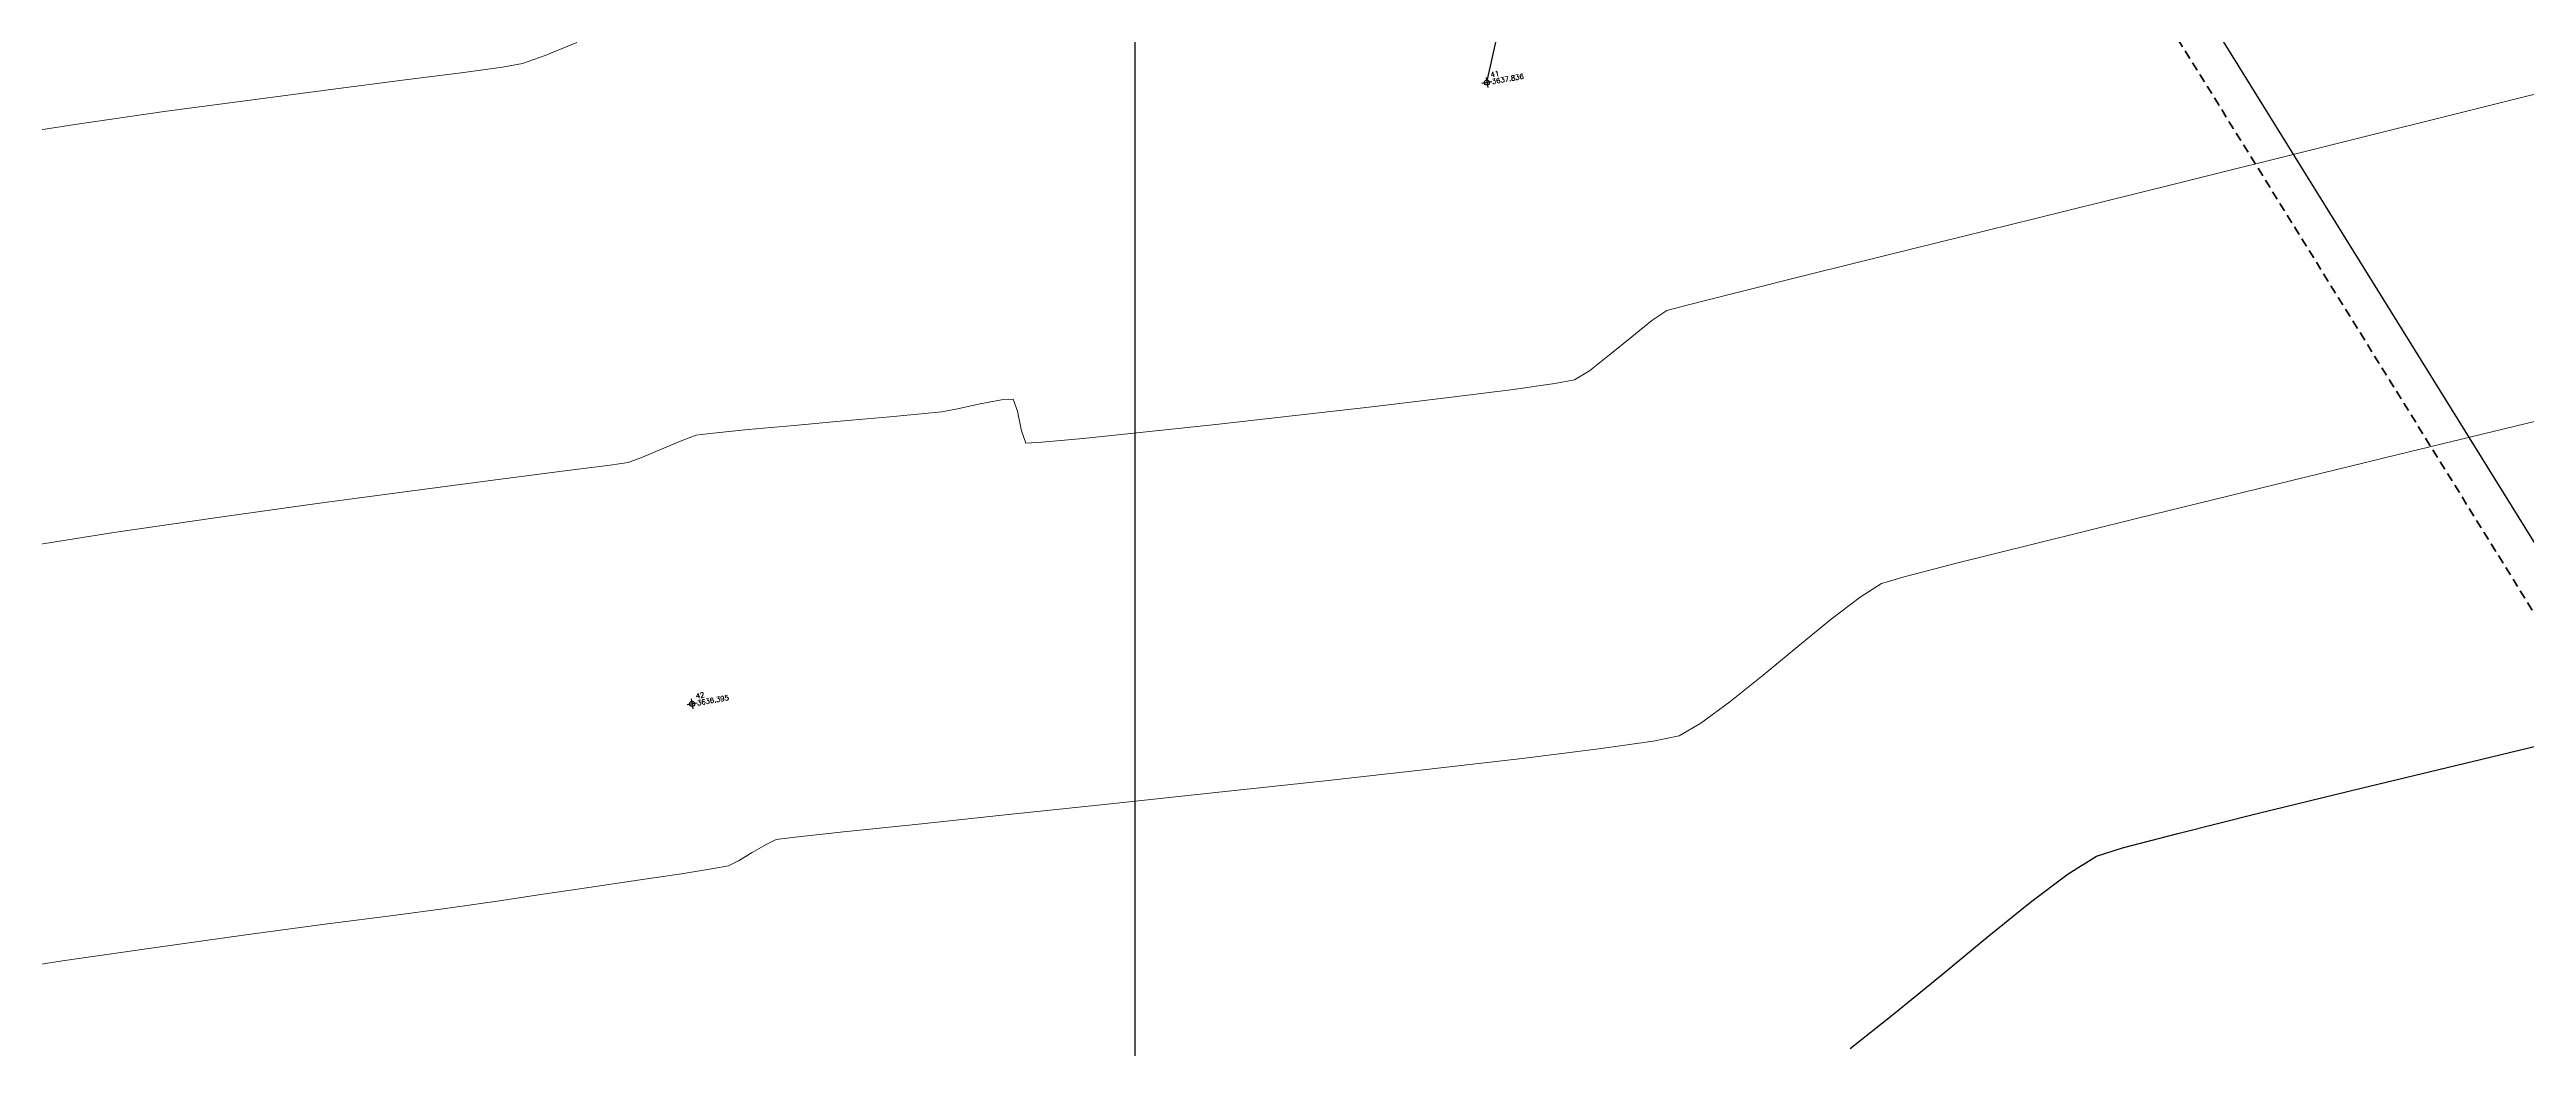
# Model space of a CAD drawing. Header units: millimetres. Extents: x 736950 to 740938, y 8500595 to 8502163.
# Drawn here: x 737678.38 to 737727.71, y 8501200.73 to 8501220.61 of the extents above; entities that cross this region are included whole.
import ezdxf

# ---------------------------------------------------------------- set-up
doc = ezdxf.new("R2010")
doc.units = ezdxf.units.MM
doc.linetypes.add('DASHED', pattern=[0.75, 0.5, -0.25])
doc.layers.add('carretera', color=40, linetype='Continuous')
doc.layers.add('Cuadricula Coordenadas', color=5, linetype='Continuous')
for name, color, linetype, lineweight in [('CONT-MJR', 80, 'Continuous', 30), ('CONT-MNR', 96, 'Continuous', 15), ('COTAS', 40, 'Continuous', 5), ('PERIMETRO', 7, 'Continuous', 35)]:
    doc.layers.add(name, color=color, linetype=linetype, lineweight=lineweight)
doc.styles.add('5mm', font='arial.ttf', dxfattribs={"height": 3})
doc.styles.add('COTAS', font='arial.ttf')
doc.dimstyles.new('Copy of GenDist', dxfattribs={"dimtxt": 2, "dimasz": 2, "dimexe": 0.18, "dimexo": 0.0625, "dimgap": 1, "dimtad": 2, "dimdec": 3, "dimzin": 1, "dimdsep": 46, "dimtxsty": 'COTAS', "dimcen": 0.09, "dimadec": 3, "dimazin": 0, "dimtfac": 1, "dimtdec": 3, "dimtofl": 0, "dimtmove": 0, "dimatfit": 3, "dimfxl": 1, "dimtolj": 1, "dimtzin": 0, "dimarcsym": 0})

# ---------------------------------------------------------------- blocks, each defined once
blk = doc.blocks.new('*D150')
at = {"layer": 'COTAS', "color": 0, "lineweight": -2, "transparency": 16777216}
for p, q in [((737683.2540695663, 8501281.362516567), (737683.9830056843, 8501281.815045748)), ((737684.8849491067, 8501280.020916972), (737744.1766791097, 8501184.513521349)), ((737744.6555406898, 8501182.456740092), (737745.3844768079, 8501182.909269273))]:
    blk.add_line(p, q, dxfattribs=at)
at = {"layer": 'COTAS', "color": 0, "transparency": 16777216}
for points in [[(737685.1681475108, 8501280.196728732), (737684.6017507026, 8501279.845105212), (737683.8300785464, 8501281.720107397)], [(737744.4598775138, 8501184.68933311), (737743.8934807056, 8501184.337709589), (737745.23154967, 8501182.814330924)]]:
    blk.add_solid(points, dxfattribs=at)
at = {"layer": 'Defpoints', "color": 0, "transparency": 16777216}
for p in [(737683.200969866, 8501281.32955186), (737744.6024409896, 8501182.423775388), (737745.23154967, 8501182.814330924)]:
    blk.add_point(p, dxfattribs=at)
at = {"layer": 'COTAS', "color": 0, "transparency": 16777216, "insert": (737716.247970053, 8501233.333242854), "char_height": 2, "attachment_point": 5, "rotation": 301.8323302588892, "style": 'COTAS'}
blk.add_mtext('\\A1;116.415', dxfattribs=at)

msp = doc.modelspace()

# ---------------------------------------------------------------- linework, layer by layer
at = {"linetype": 'Continuous', "extrusion": (-0.172787269436437, 0.9849591664230046, 0)}
for points, elevation in [([(-2195513.960162655, 0), (-2195513.760162654, 0)], 8245888.140062787), ([(-2195496.232162654, 0), (-2195496.032162654, 0)], 8245878.692062788)]:
    msp.add_lwpolyline(points, dxfattribs=dict(at, elevation=elevation))
at = {"linetype": 'Continuous', "extrusion": (0.9849591664230046, 0.172787269436437, 0)}
for points, elevation in [([(8245888.240062785, 0), (8245888.040062788, 0)], 2195513.860162654), ([(8245878.792062785, 0), (8245878.592062788, 0)], 2195496.132162654)]:
    msp.add_lwpolyline(points, dxfattribs=dict(at, elevation=elevation))
at = {"linetype": 'Continuous'}
for centre in [(737707.0057762123, 8501219.953760939), (737691.1769142314, 8501207.584694022)]:
    msp.add_circle(centre, 0.05, dxfattribs=at)
at = {"layer": 'carretera'}
msp.add_line((737707.0057762123, 8501219.953760939), (737712.0879197255, 8501242.839105295), dxfattribs=at)
at = {"layer": 'CONT-MJR', "elevation": 3635}
for points in [[(737726.8188957573, 8501206.485820612), (737729.5163079372, 8501207.131706117)], [(737724.4129282852, 8501205.906814389), (737726.8188957573, 8501206.485820612)], [(737720.7641823498, 8501205.00767728), (737722.3706192425, 8501205.40924682)], [(737719.1477798991, 8501204.550769793), (737719.6658313286, 8501204.716665143)], [(737719.6658313286, 8501204.716665143), (737720.7641823498, 8501205.00767728)], [(737718.5797889867, 8501204.200227639), (737719.1477798991, 8501204.550769793)], [(737716.9658548444, 8501202.940124035), (737717.8326714293, 8501203.63948996)]]:
    msp.add_lwpolyline(points, dxfattribs=at)
at = {"layer": 'CONT-MJR', "extrusion": (0.2367062565349904, -0.9715812617157616, 0), "elevation": -8084988.376909479}
msp.add_lwpolyline([(2729045.740100013, 3635), (2729047.842146565, 3635)], dxfattribs=at)
at = {"layer": 'CONT-MJR', "extrusion": (0.6002736793427507, -0.7997946673292569, 0), "elevation": -6356384.739009704}
msp.add_lwpolyline([(5693071.576082927, 3635.000000000003), (5693072.510219636, 3635.000000000003)], dxfattribs=at)
at = {"layer": 'CONT-MJR', "extrusion": (0.6371638480404478, -0.7707283767646609, 0), "elevation": -6082071.761859971}
msp.add_lwpolyline([(5985237.375034722, 3635.000000000006), (5985238.577907258, 3635.000000000006)], dxfattribs=at)
at = {"layer": 'CONT-MJR', "extrusion": (0.6345856884515289, -0.7728525111639991, 0), "elevation": -6102031.407512096}
msp.add_lwpolyline([(5964885.72648985, 3635.000000000013), (5964886.927148157, 3635.000000000013)], dxfattribs=at)
at = {"layer": 'CONT-MJR', "extrusion": (-0.619377014372263, 0.7850936976357037, 0), "elevation": 6217315.867911208}
msp.add_lwpolyline([(-5844623.125853201, 3635.00000000001), (-5844624.233170671, 3635.00000000001)], dxfattribs=at)
at = {"layer": 'CONT-MNR'}
for points, elevation in [([(737687.8007317211, 8501220.331041763), (737688.2502555551, 8501220.490428045)], 3638), ([(737688.2502555551, 8501220.490428045), (737688.8797082691, 8501220.750353802)], 3638), ([(737683.9834666683, 8501219.81630733), (737685.4100381901, 8501219.998908248)], 3638), ([(737685.4100381901, 8501219.998908248), (737686.5750514256, 8501220.149156708)], 3638), ([(737687.3985885459, 8501220.261664087), (737687.8007317211, 8501220.331041763)], 3638), ([(737680.6653200813, 8501219.375602616), (737682.3752546886, 8501219.606742581)], 3638), ([(737677.2599542971, 8501218.870151548), (737678.9335806742, 8501219.128276063)], 3638), ([(737715.5070675752, 8501216.651400387), (737717.928015273, 8501217.250488857)], 3637), ([(737711.9592392155, 8501215.7696209), (737713.495066594, 8501216.15260067)], 3637), ([(737710.9668123258, 8501215.517992266), (737711.9592392155, 8501215.7696209)], 3637), ([(737709.8880250482, 8501214.894178273), (737710.2906530824, 8501215.21682086)], 3637), ([(737709.0449815168, 8501214.215888996), (737709.4488830721, 8501214.531730289)], 3637), ([(737707.4811906269, 8501213.83997651), (737708.3560348722, 8501213.960639447)], 3637), ([(737708.3560348722, 8501213.960639447), (737708.7480747452, 8501214.033066481)], 3637), ([(737708.7480747452, 8501214.033066481), (737709.0449815168, 8501214.215888996)], 3637), ([(737696.1492886153, 8501213.398751905), (737696.46379929, 8501213.461119426)], 3637), ([(737696.46379929, 8501213.461119426), (737696.9161626119, 8501213.560112527)], 3637), ([(737696.9161626119, 8501213.560112527), (737697.3400736392, 8501213.640789982)], 3637), ([(737697.5692274306, 8501213.648210572), (737697.6573881315, 8501213.409525178)], 3637), ([(737704.7737937018, 8501213.508597372), (737706.2462181797, 8501213.684741283)], 3637), ([(737706.2462181797, 8501213.684741283), (737707.4811906269, 8501213.83997651)], 3637), ([(737691.2610342064, 8501212.931973828), (737691.5971143174, 8501212.975083709)], 3637), ([(737691.5971143174, 8501212.975083709), (737692.2949610015, 8501213.044973759)], 3637), ([(737692.2949610015, 8501213.044973759), (737693.2099627041, 8501213.130290417)], 3637), ([(737693.2099627041, 8501213.130290417), (737694.1975078715, 8501213.219680121)], 3637), ([(737695.1129849484, 8501213.301789312), (737695.8117823814, 8501213.365264427)], 3637), ([(737695.8117823814, 8501213.365264427), (737696.1492886153, 8501213.398751905)], 3637), ([(737697.6573881315, 8501213.409525178), (737697.734000288, 8501213.019659687)], 3637), ([(737697.734000288, 8501213.019659687), (737697.8226197531, 8501212.777813807)], 3637), ([(737700.1585697907, 8501212.991349667), (737701.6072933364, 8501213.148237955)], 3637), ([(737725.1272704778, 8501212.540276187), (737728.1161645825, 8501213.269435728)], 3636), ([(737689.9042722128, 8501212.38939213), (737690.1859925842, 8501212.494931592)], 3637), ([(737690.582219584, 8501212.664008355), (737690.9786633967, 8501212.83142243)], 3637), ([(737690.9786633967, 8501212.83142243), (737691.2610342064, 8501212.931973828)], 3637), ([(737697.8226197531, 8501212.777813807), (737698.1435568281, 8501212.792473983)], 3637), ([(737698.1435568281, 8501212.792473983), (737698.9630988975, 8501212.868207142)], 3637), ([(737685.6521529355, 8501211.83540012), (737687.3156730087, 8501212.051775571)], 3637), ([(737687.3156730087, 8501212.051775571), (737688.6456171336, 8501212.222004583)], 3637), ([(737688.6456171336, 8501212.222004583), (737689.541858979, 8501212.337429365)], 3637), ([(737689.541858979, 8501212.337429365), (737689.9042722128, 8501212.38939213)], 3637), ([(737681.7248902753, 8501211.298841046), (737683.7551832472, 8501211.581536015)], 3637), ([(737719.9660878442, 8501211.28065598), (737722.3872895237, 8501211.872280594)], 3636), ([(737677.6648398079, 8501210.681589669), (737679.6614003513, 8501210.995973)], 3637), ([(737679.6614003513, 8501210.995973), (737681.7248902753, 8501211.298841046)], 3637), ([(737717.9335315635, 8501210.780609373), (737719.9660878442, 8501211.28065598)], 3636), ([(737714.8663963553, 8501209.982007876), (737715.3138196951, 8501210.11607829)], 3636), ([(737715.3138196951, 8501210.11607829), (737716.3594868061, 8501210.387347799)], 3636), ([(737712.5079726923, 8501208.157921191), (737713.1991494399, 8501208.729257753)], 3636), ([(737711.8447969144, 8501207.624975182), (737712.5079726923, 8501208.157921191)], 3636), ([(737707.7088516167, 8501206.501046686), (737709.2337048991, 8501206.690637542)], 3636), ([(737710.3130190271, 8501206.844057655), (737710.8321639244, 8501206.950895991)], 3636), ([(737701.6073576128, 8501205.819359973), (737703.7810478968, 8501206.054996869)], 3636), ([(737705.8530892574, 8501206.285696115), (737707.7088516167, 8501206.501046686)], 3636), ([(737697.41355058, 8501205.374917377), (737699.4466484817, 8501205.589196466)], 3636), ([(737695.6226939844, 8501205.186933743), (737697.41355058, 8501205.374917377)], 3636), ([(737692.0977463992, 8501204.459989985), (737692.3740590594, 8501204.623926528)], 3636), ([(737692.3740590594, 8501204.623926528), (737692.6504591097, 8501204.787208173)], 3636), ([(737692.6504591097, 8501204.787208173), (737692.8498728033, 8501204.884865878)], 3636), ([(737690.0954961691, 8501204.073926967), (737690.9645676065, 8501204.204645358)], 3636), ([(737691.6062341691, 8501204.305607686), (737691.8985948757, 8501204.360367583)], 3636), ([(737691.8985948757, 8501204.360367583), (737692.0977463992, 8501204.459989985)], 3636), ([(737686.7831812862, 8501203.58242012), (737687.3428624149, 8501203.667699091)], 3636), ([(737687.3428624149, 8501203.667699091), (737688.1627425922, 8501203.789007466)], 3636), ([(737688.1627425922, 8501203.789007466), (737689.1209208373, 8501203.92989888)], 3636), ([(737683.9178424096, 8501203.203752564), (737685.2767748786, 8501203.381789021)], 3636), ([(737685.2767748786, 8501203.381789021), (737686.2658449594, 8501203.511073438)], 3636), ([(737678.6405843209, 8501202.468988037), (737680.4978757652, 8501202.738166371)], 3636), ([(737680.4978757652, 8501202.738166371), (737682.2909189166, 8501202.98614978)], 3636), ([(737676.8209159484, 8501202.187800486), (737678.6405843209, 8501202.468988037)], 3636)]:
    msp.add_lwpolyline(points, dxfattribs=dict(at, elevation=elevation))
at = {"layer": 'CONT-MNR', "extrusion": (0.1353575328160301, -0.9907968198929373, 0), "elevation": -8323130.454203771}
msp.add_lwpolyline([(1881601.697954443, 3638.000000000013), (1881602.529141124, 3638.000000000013)], dxfattribs=at)
at = {"layer": 'CONT-MNR', "extrusion": (0.2422159332475366, -0.9702223671308681, 0), "elevation": -8069384.074067236}
msp.add_lwpolyline([(2774890.022855615, 3637), (2774893.511195827, 3637)], dxfattribs=at)
at = {"layer": 'CONT-MNR', "extrusion": (0.1413850584367341, -0.9899546783822183, 0), "elevation": -8311524.868857441}
msp.add_lwpolyline([(1932214.074676986, 3638), (1932215.823988794, 3638)], dxfattribs=at)
at = {"layer": 'CONT-MNR', "extrusion": (0.129216696324424, -0.9916163801546453, 0), "elevation": -8334627.733870611}
msp.add_lwpolyline([(1829997.43896563, 3638.000000000011), (1829999.060774237, 3638.000000000011)], dxfattribs=at)
at = {"layer": 'CONT-MNR', "extrusion": (0.2413139174655633, -0.9704471099639708, 0), "elevation": -8071960.103592963}
msp.add_lwpolyline([(2767384.24432706, 3637.000000000006), (2767387.587555656, 3637.000000000006)], dxfattribs=at)
at = {"layer": 'CONT-MNR', "extrusion": (0.2406650190715256, -0.9706082364143126, 0), "elevation": -8073808.582525888}
msp.add_lwpolyline([(2761983.554847886, 3637.000000000006), (2761986.68397904, 3637.000000000006)], dxfattribs=at)
at = {"layer": 'CONT-MNR', "extrusion": (0.2402793416210807, -0.970703784885039, 0), "elevation": -8074905.383133939}
msp.add_lwpolyline([(2758772.46882721, 3637), (2758775.314873111, 3637)], dxfattribs=at)
at = {"layer": 'CONT-MNR', "extrusion": (0.2406279625030032, -0.9706174239429527, 0), "elevation": -8073914.027190653}
msp.add_lwpolyline([(2761667.893787413, 3637.000000000013), (2761669.966695782, 3637.000000000013)], dxfattribs=at)
at = {"layer": 'CONT-MNR', "extrusion": (0.2645727575339799, -0.9643657272896347, 0), "elevation": -8003102.661101948}
msp.add_lwpolyline([(2960612.809117998, 3637), (2960613.205025385, 3637)], dxfattribs=at)
at = {"layer": 'CONT-MNR', "extrusion": (0.5550626088545457, -0.8318085718791227, 0), "elevation": -6661908.290232082}
msp.add_lwpolyline([(5332340.440011224, 3637), (5332340.793890396, 3637)], dxfattribs=at)
at = {"layer": 'CONT-MNR', "extrusion": (-0.6365458075759043, 0.7712388960999957, 0), "elevation": 6086881.454065265}
msp.add_lwpolyline([(-5980362.690475391, 3637.000000000013), (-5980363.259873508, 3637.000000000013)], dxfattribs=at)
at = {"layer": 'CONT-MNR', "extrusion": (0.03236560801301783, -0.9994760964715202, 0), "elevation": -8472883.802026143}
msp.add_lwpolyline([(1012457.806166953, 3637), (1012458.035440862, 3637)], dxfattribs=at)
at = {"layer": 'CONT-MNR', "extrusion": (0.1147788149291068, -0.9933910728627825, 0), "elevation": -8360356.728237548}
msp.add_lwpolyline([(1708586.950911228, 3637.000000000013), (1708588.548671044, 3637.000000000013)], dxfattribs=at)
at = {"layer": 'CONT-MNR', "extrusion": (0.08933147163302078, -0.996001951893609, 0), "elevation": -8401325.651986638}
msp.add_lwpolyline([(1494170.748198546, 3637.00000000001), (1494171.667350437, 3637.00000000001)], dxfattribs=at)
at = {"layer": 'CONT-MNR', "extrusion": (0.1024653764181681, -0.9947365714778377, 0), "elevation": -8380878.739986428}
msp.add_lwpolyline([(1604896.113887574, 3637), (1604897.315684036, 3637)], dxfattribs=at)
at = {"layer": 'CONT-MNR', "extrusion": (0.1113592844985882, -0.9937802119965775, 0), "elevation": -8366187.481522365}
msp.add_lwpolyline([(1679802.273243958, 3637), (1679803.862428375, 3637)], dxfattribs=at)
at = {"layer": 'CONT-MNR', "extrusion": (0.3924777827482504, -0.9197614854129397, 0), "elevation": -7529560.823595818}
msp.add_lwpolyline([(4015036.051925561, 3637.000000000003), (4015036.482718769, 3637.000000000003)], dxfattribs=at)
at = {"layer": 'CONT-MNR', "extrusion": (0.236858305806376, -0.9715442053609982, 0), "elevation": -8084567.458251507}
msp.add_lwpolyline([(2730312.551905653, 3636.000000000013), (2730315.372138575, 3636.000000000013)], dxfattribs=at)
at = {"layer": 'CONT-MNR', "extrusion": (0.1326436116759044, -0.9911637968981576, 0), "elevation": -8328244.111827685}
msp.add_lwpolyline([(1858796.839493485, 3637.00000000001), (1858798.753374616, 3637.00000000001)], dxfattribs=at)
at = {"layer": 'CONT-MNR', "extrusion": (0.2423908196028912, -0.9701786900217086, 0), "elevation": -8068877.484185562}
msp.add_lwpolyline([(2776332.044660339, 3636), (2776333.667088014, 3636)], dxfattribs=at)
at = {"layer": 'CONT-MNR', "extrusion": (0.6083326893364738, -0.7936821398297011, 0), "elevation": -6298482.507453445}
msp.add_lwpolyline([(5757073.813424297, 3636), (5757074.537759537, 3636)], dxfattribs=at)
at = {"layer": 'CONT-MNR', "extrusion": (-0.533409692653549, 0.8458570208866547, 0), "elevation": 6797303.889162648}
msp.add_lwpolyline([(-5158628.593763145, 3636.000000000013), (-5158629.102839926, 3636.000000000013)], dxfattribs=at)
at = {"layer": 'CONT-MNR', "extrusion": (-0.632631900726148, 0.7744526313362369, 0), "elevation": 6117082.566543577}
msp.add_lwpolyline([(-5949459.765112812, 3636), (-5949460.619585734, 3636)], dxfattribs=at)
at = {"layer": 'CONT-MNR', "extrusion": (0.5929168513550552, -0.8052636881042181, 0), "elevation": -6408312.021202902}
msp.add_lwpolyline([(5634561.101153454, 3636), (5634561.818615206, 3636)], dxfattribs=at)
at = {"layer": 'CONT-MNR', "extrusion": (0.4964054384958064, -0.8680908020661123, 0), "elevation": -7013615.891409871}
msp.add_lwpolyline([(4860445.352189166, 3636), (4860445.853158758, 3636)], dxfattribs=at)
at = {"layer": 'CONT-MNR', "extrusion": (0.1407312727311877, -0.9900478316098977, 0), "elevation": -8312782.490768414}
msp.add_lwpolyline([(1926753.064512445, 3636.000000000011), (1926754.154676064, 3636.000000000011)], dxfattribs=at)
at = {"layer": 'CONT-MNR', "extrusion": (0.110655361214032, -0.9938588385855368, 0), "elevation": -8367367.898034707}
msp.add_lwpolyline([(1673877.449823016, 3636), (1673879.534667744, 3636)], dxfattribs=at)
at = {"layer": 'CONT-MNR', "extrusion": (0.1059229506290832, -0.9943743402411533, 0), "elevation": -8375241.396945198}
msp.add_lwpolyline([(1634022.180469493, 3636.000000000013), (1634024.353402808, 3636.000000000013)], dxfattribs=at)
at = {"layer": 'CONT-MNR', "extrusion": (0.1049120491963831, -0.9944815040680323, 0), "elevation": -8376898.161232796}
msp.add_lwpolyline([(1625502.067258691, 3636), (1625503.509201257, 3636)], dxfattribs=at)
at = {"layer": 'CONT-MNR', "extrusion": (0.1229625084934136, -0.9924113166953547, 0), "elevation": -8345983.369968718}
msp.add_lwpolyline([(1777424.210318588, 3636.000000000011), (1777424.589548662, 3636.000000000011)], dxfattribs=at)
at = {"layer": 'CONT-MNR', "extrusion": (0.1075914351747962, -0.9941951936501341, 0), "elevation": -8372487.61020082}
msp.add_lwpolyline([(1648067.899195989, 3636), (1648068.867299394, 3636)], dxfattribs=at)
at = {"layer": 'CONT-MNR', "extrusion": (0.1461975888069691, -0.9892554093999327, 0), "elevation": -8302013.60329668}
msp.add_lwpolyline([(1972618.469833968, 3636.000000000013), (1972619.454994445, 3636.000000000013)], dxfattribs=at)
at = {"layer": 'CONT-MNR', "extrusion": (0.1554316566841208, -0.987846648068631, 0), "elevation": -8283225.549362225}
msp.add_lwpolyline([(2050081.799996667, 3636.000000000003), (2050082.449557573, 3636.000000000003)], dxfattribs=at)
at = {"layer": 'CONT-MNR', "extrusion": (0.1366185057894534, -0.9906237347630316, 0), "elevation": -8320712.376739026}
msp.add_lwpolyline([(1892191.244849637, 3636.000000000003), (1892191.767082558, 3636.000000000003)], dxfattribs=at)
at = {"layer": 'CONT-MNR', "extrusion": (0.1325705416291127, -0.9911735728378576, 0), "elevation": -8328372.796344616}
msp.add_lwpolyline([(1858180.276282226, 3636.000000000003), (1858181.917693516, 3636.000000000003)], dxfattribs=at)
at = {"layer": 'Cuadricula Coordenadas', "color": 8}
msp.add_line((737700, 8500595.507225098), (737700, 8502130.641312933), dxfattribs=at)
at = {"layer": 'PERIMETRO', "linetype": 'DASHED', "ltscale": 0.35}
msp.add_lwpolyline([(737683.200969866, 8501281.329551859), (737744.6024409891, 8501182.423775388), (737752.754863814, 8501178.840202238), (737760.1534312089, 8501181.935448542), (737818.0712830903, 8501217.512164854), (737892.6513328891, 8501224.540148428), (737966.6724460352, 8501242.248666123), (737994.6087461784, 8501268.421881564), (738169.7309229737, 8501324.89666196), (738221.1104446506, 8501260.626977284), (738220.501630505, 8501242.23256058), (738236.8284346196, 8501144.032219619), (738320.8206677334, 8501132.278902221)], dxfattribs=at)

# ---------------------------------------------------------------- texts
at = {"color": 2, "char_height": 0.1, "attachment_point": 1, "rotation": 9.94991650582834, "style": '5mm'}
for s, insert, width in [('\\Ftxt.shx;\\W1.0000000000;\\T1.0000000000;\\o\\l41', (737707.0714425478, 8501220.158181908), 0.2666666666666667), ('\\Ftxt.shx;\\W1.0000000000;\\T1.0000000000;\\o\\l42', (737691.2425805669, 8501207.789114991), 0.3)]:
    msp.add_mtext(s, dxfattribs=dict(at, insert=insert, width=width))
at = {"color": 1, "char_height": 0.1, "width": 0.8333333333333334, "attachment_point": 1, "rotation": 9.94991650582834, "style": '5mm'}
for s, insert in [('\\Ftxt.shx;\\W1.0000000000;\\T1.0000000000;\\o\\l3637.836', (737707.0956327657, 8501220.020287624)), ('\\Ftxt.shx;\\W1.0000000000;\\T1.0000000000;\\o\\l3636.395', (737691.2667707847, 8501207.651220707))]:
    msp.add_mtext(s, dxfattribs=dict(at, insert=insert))

# ---------------------------------------------------------------- dimensions: what is measured, and where the dimension line sits
at = {"layer": 'COTAS'}
dim = msp.add_aligned_dim(p1=(737683.2009698659, 8501281.32955186), p2=(737744.6024409891, 8501182.423775388), distance=0.7404804922133937, dimstyle='Copy of GenDist', dxfattribs=at)
dim.commit()
dim.dimension.update_dxf_attribs({"geometry": '*D150', "text_midpoint": (737716.247970053, 8501233.333242854)})

doc.saveas('drawing.dxf')
